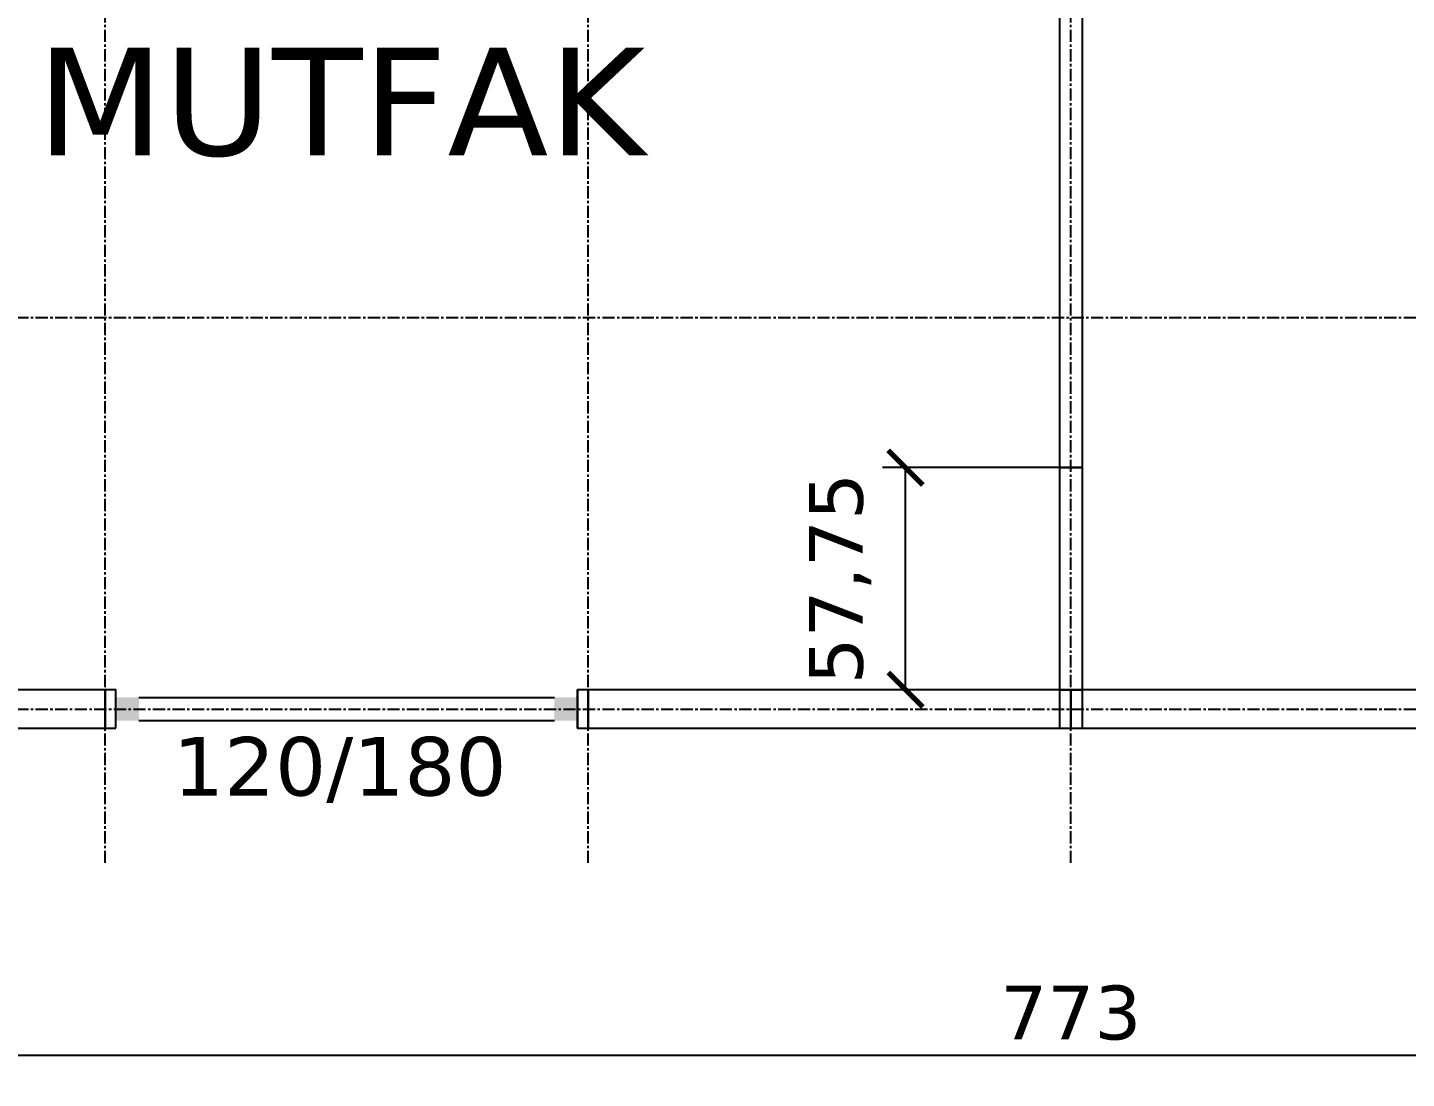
# Model space of a CAD drawing. Header units: centimetres. Extents: x -135 to 4159, y -1445 to 1077.
# Drawn here: x 115.3 to 473.7, y -91 to 182.1 of the extents above; entities that cross this region are included whole.
import ezdxf
from ezdxf.enums import TextEntityAlignment as Align

# ---------------------------------------------------------------- set-up
doc = ezdxf.new("R2010")
doc.units = ezdxf.units.CM
doc.linetypes.add('CENTER', pattern=[5.08, 3.175, -0.635, 0.635, -0.635])
for name, color, linetype in [('AKS', 4, 'CENTER'), ('DIS_DUVAR_100', 30, 'Continuous'), ('DIS_UCLU_H_100', 3, 'Continuous'), ('IC_DUVAR_60', 30, 'Continuous'), ('ODA_ADLARI', 7, 'Continuous'), ('OLCULER', 7, 'Continuous'), ('OZEL_PANEL_OLCU_CM', 3, 'Continuous'), ('PENCERE', 10, 'Continuous')]:
    doc.layers.add(name, color=color, linetype=linetype)
doc.styles.add('PORTMAN', font='DejaVuSans.ttf')
doc.styles.get("Standard").update_dxf_attribs({"font": 'DejaVuSans.ttf'})
doc.dimstyles.new('PORTMAN', dxfattribs={"dimtxt": 14, "dimasz": 9, "dimexe": 6, "dimexo": 5, "dimgap": 4, "dimtad": 1, "dimtxsty": 'PORTMAN', "dimblk": 'ARCHTICK', "dimcen": 2.5, "dimazin": 3, "dimtfac": 0.5, "dimtmove": 2, "dimatfit": 3})

# ---------------------------------------------------------------- blocks, each defined once
blk = doc.blocks.new('BOM_D01_1255p0_DIS_DOLU')
blk.add_lwpolyline([(0, 0), (10, 0), (10, 125.5), (0, 125.5)], close=True)
blk = doc.blocks.new('kaynak-pencere-120180')
at = {"layer": 'PENCERE', "color": 1}
for p, q in [((53839.87, 6703.82), (53839.87, 6713.82)), ((53959.87, 6703.82), (53959.87, 6713.82)), ((53845.87, 6711.82), (53953.87, 6711.82)), ((53845.87, 6705.82), (53953.87, 6705.82))]:
    blk.add_line(p, q, dxfattribs=at)
for points in [[(53839.87, 6705.82), (53845.87, 6705.82), (53839.87, 6711.82), (53845.87, 6711.82)], [(53959.87, 6705.82), (53953.87, 6705.82), (53959.87, 6711.82), (53953.87, 6711.82)]]:
    blk.add_solid(points, dxfattribs=at)
at = {"layer": 'PENCERE', "color": 0, "lineweight": 25}
blk.add_text('120/180', height=15.217, dxfattribs=at).set_placement((53854.7, 6686.34))
blk = doc.blocks.new('BOM_P02_PENCERE_1200x1800')
at = {"layer": 'PENCERE'}
blk.add_blockref('kaynak-pencere-120180', (0, 0), dxfattribs=at)
blk = doc.blocks.new('BOM_D03_1255p0_DIS_P02')
for points in [[(0, 122.75), (10, 122.75), (10, 125.5), (0, 125.5)], [(0, 0), (10, 0), (10, 2.75), (0, 2.75)]]:
    blk.add_lwpolyline(points, close=True)
at = {"layer": 'PENCERE', "rotation": 270}
blk.add_blockref('BOM_P02_PENCERE_1200x1800', (-6703.823, 53962.624), dxfattribs=at)
blk = doc.blocks.new('BOM_I09_577p5_IC_DOLU')
blk.add_lwpolyline([(0, 0), (6, 0), (6, 57.75), (0, 57.75)], close=True)
blk = doc.blocks.new('BOM_I01_1255p0_IC_DOLU')
blk.add_lwpolyline([(0, 0), (6, 0), (6, 125.5), (0, 125.5)], close=True)
blk = doc.blocks.new('BOM_B05_UCLU_H_DIS_100x60')
blk.add_lwpolyline([(-5, -3), (5, -3), (5, 3), (-5, 3)], close=True)
blk = doc.blocks.new('_ARCHTICK')
at = {"color": 0, "linetype": 'BYBLOCK', "const_width": 0.15}
blk.add_lwpolyline([(-0.5, -0.5), (0.5, 0.5)], dxfattribs=at)

msp = doc.modelspace()

# ---------------------------------------------------------------- linework, layer by layer
at = {"layer": 'AKS'}
for p, q in [((135.5, -35), (135.5, 780.25)), ((261, -35), (261, 780.25)), ((386.5, -35), (386.5, 780.25)), ((-35, 106.75), (808, 106.75)), ((-35, 5), (808, 5))]:
    msp.add_line(p, q, dxfattribs=at)

# ---------------------------------------------------------------- block references
at = {"layer": 'DIS_DUVAR_100'}
for name, p, rotation in [('BOM_D01_1255p0_DIS_DOLU', (10, 10), 270), ('BOM_D03_1255p0_DIS_P02', (261, 0), 90), ('BOM_D01_1255p0_DIS_DOLU', (261, 10), 270), ('BOM_D01_1255p0_DIS_DOLU', (386.5, 10), 270)]:
    msp.add_blockref(name, p, dxfattribs=dict(at, rotation=rotation))
at = {"layer": 'DIS_UCLU_H_100', "rotation": 90}
msp.add_blockref('BOM_B05_UCLU_H_DIS_100x60', (386.5, 5), dxfattribs=at)
at = {"layer": 'IC_DUVAR_60'}
for name, p in [('BOM_I01_1255p0_IC_DOLU', (383.5, 67.75)), ('BOM_I09_577p5_IC_DOLU', (383.5, 10))]:
    msp.add_blockref(name, p, dxfattribs=at)

# ---------------------------------------------------------------- texts
at = {"layer": 'ODA_ADLARI', "style": 'PORTMAN'}
msp.add_text('MUTFAK', height=28, dxfattribs=at).set_placement((196.75, 162.875), align=Align.MIDDLE_CENTER)

# ---------------------------------------------------------------- dimensions: what is measured, and where the dimension line sits
at = {"layer": 'OLCULER'}
msp.add_linear_dim(base=(0, -85), p1=(0, 0), p2=(773, 0), dimstyle='PORTMAN', override={"dimtxt": 14, "dimasz": 9, "dimexe": 6, "dimexo": 5, "dimdec": 2, "dimzin": 8, "dimdsep": 44}, dxfattribs=at).render()
at = {"layer": 'OZEL_PANEL_OLCU_CM'}
msp.add_linear_dim(base=(343.5, 10), p1=(389.5, 10), p2=(389.5, 67.75), angle=90, dimstyle='PORTMAN', override={"dimtxt": 14, "dimasz": 9, "dimexe": 6, "dimexo": 5, "dimdec": 2, "dimzin": 8, "dimdsep": 44}, dxfattribs=at).render()

doc.saveas('drawing.dxf')
